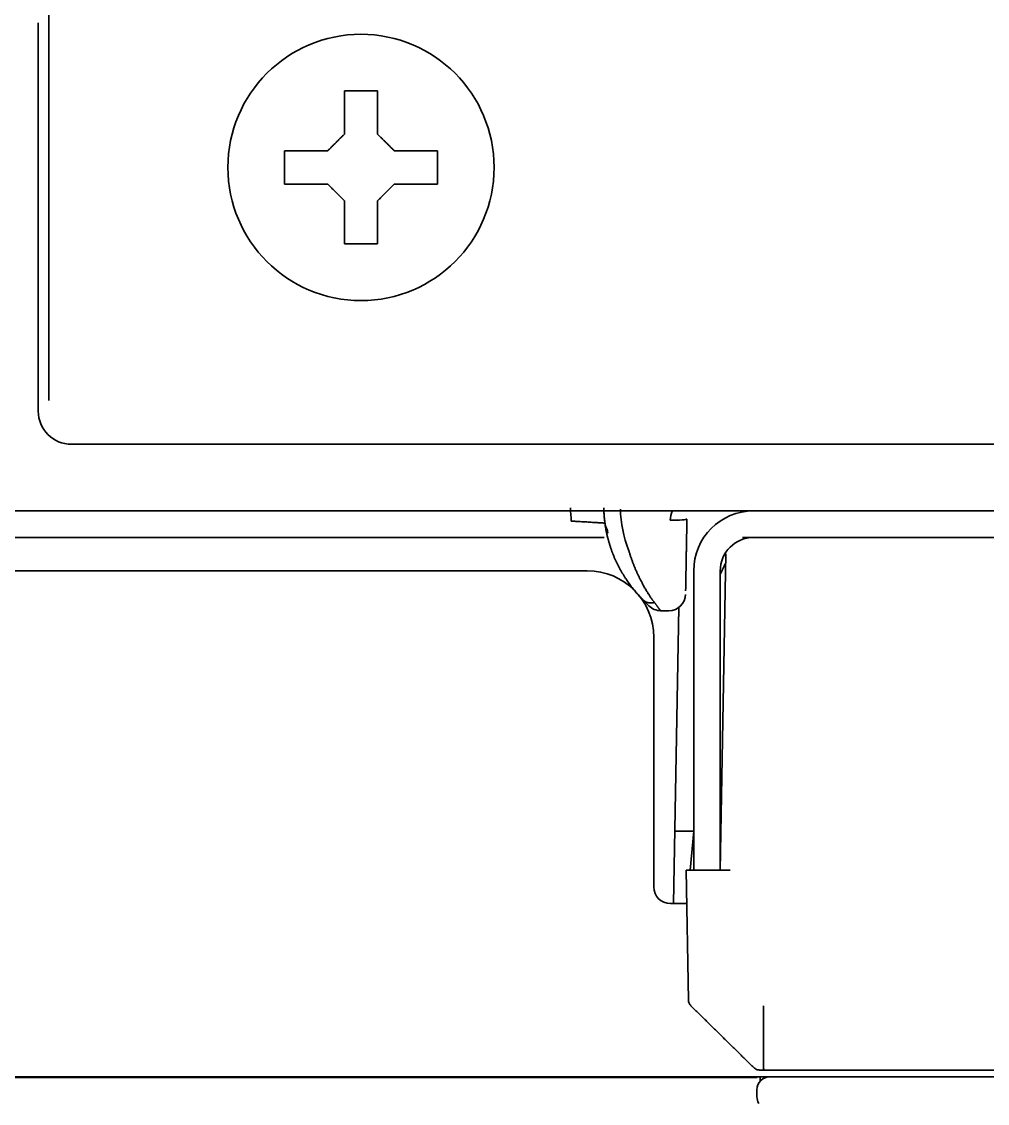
# Model space of a CAD drawing. Header units: inches. Extents: x 90 to 4161, y -506 to 3104.
# Drawn here: x 2934.39 to 2963.42, y 2273 to 2305.5 of the extents above; entities that cross this region are included whole.
import ezdxf

# ---------------------------------------------------------------- set-up
doc = ezdxf.new("R2010")
doc.units = ezdxf.units.IN
doc.layers.add('1', color=7, linetype='Continuous', true_color=0xffffff)

msp = doc.modelspace()

# ---------------------------------------------------------------- linework, layer by layer
at = {"layer": '1', "color": 7, "linetype": 'Continuous', "lineweight": 35}
for p, q in [((2935.206529000001, 2294.11211372671), (2935.206529000001, 2307.925019726709)), ((2934.891023, 2293.796607726709), (2934.891023, 2305.461989726709)), ((2942.291023, 2301.114989726709), (2942.291023, 2301.614989726709)), ((2946.891023, 2301.614989726709), (2946.891023, 2301.114989726709)), ((2942.291023, 2300.614989726709), (2942.291023, 2301.114989726709)), ((2946.891023, 2301.114989726709), (2946.891023, 2300.614989726709)), ((2994.891023, 2292.797217726709), (2935.890414, 2292.797217726709)), ((2998.891023, 2290.797217726709), (2252.891023, 2290.797217726709)), ((2954.386735, 2290.551580726709), (2954.371134, 2289.657757726709)), ((2837.583887, 2289.99721772671), (2950.912454, 2289.99721772671)), ((2956.056922, 2289.99721772671), (2956.44068, 2289.99721772671)), ((2956.391023, 2289.99721772671), (2999.091023, 2289.99721772671)), ((2956.44068, 2289.99721772671), (2995.941366, 2289.99721772671)), ((2955.391023, 2279.99721772671), (2955.556998, 2289.505943726709)), ((2951.391023, 2288.99721772671), (2790.142171, 2288.99721772671)), ((2954.591023, 2281.99721772671), (2954.591023, 2288.99721772671)), ((2955.391023, 2281.99721772671), (2955.391023, 2288.99721772671)), ((2953.060429000001, 2288.127810726709), (2953.244576, 2287.943663726709)), ((2953.59813, 2287.797217726709), (2953.847309, 2287.797217726709)), ((2954.140313, 2287.892048726709), (2953.985055, 2278.997329726709)), ((2953.391023, 2286.99721772671), (2953.391023, 2279.49721772671)), ((2954.591023, 2279.99721772671), (2954.591023, 2281.99721772671)), ((2955.391023, 2281.99721772671), (2955.391023, 2279.99721772671)), ((2954.022979, 2281.176095726709), (2954.591023, 2281.176095726709)), ((2954.591023, 2281.176095726709), (2954.487886, 2279.997234726709)), ((2954.365574, 2279.99721772671), (2955.684527, 2279.99721772671)), ((2954.433614, 2276.099174726709), (2954.365574, 2279.99721772671)), ((2953.891023, 2278.99721772671), (2954.383054, 2278.99721772671)), ((2964.936914, 2273.797217726709), (2538.202326, 2273.797217726709)), ((2940.011647, 2273.777428726709), (2829.170399, 2273.777428726709)), ((2940.011647, 2273.777428726709), (2943.545396, 2273.777428726709)), ((2943.545396, 2273.777428726709), (2955.127818, 2273.777428726709)), ((2951.063083, 2273.797119726709), (2951.062394, 2273.777379726709)), ((2955.127818, 2273.777428726709), (2956.495803, 2273.777428726709)), ((2956.591023, 2273.777428726709), (2956.586815, 2273.65693872671)), ((2964.508349, 2273.99721772671), (2956.705363, 2273.99721772671)), ((2956.491023, 2273.39721772671), (2956.491023, 2273.197217726709))]:
    msp.add_line(p, q, dxfattribs=at)
msp.add_circle((2944.591023, 2301.114989726709), 4.000000189989803, dxfattribs=at)
for centre, radius, start, end in [((2956.391023, 2288.99721772671), 1.800000000000026, 90, 180), ((2956.391023, 2288.99721772671), 1.000000000000026, 90, 180), ((2958.179908, 2287.776095726709), 2.999999999997757, 151.1561720000005, 158.3758589999993), ((2951.391023, 2286.99721772671), 2, 0, 90), ((2953.847309, 2288.297217726709), 0.5, 270, 358.9999999999998), ((2953.59813, 2288.297217726709), 0.5, 225.0000000000001, 270), ((2953.891023, 2279.49721772671), 0.5, 180, 270), ((2956.891023, 2273.39721772671), 0.4000000189989805, 90, 180), ((2956.891023, 2273.197217726709), 0.4000000189989805, 180, 210.3011829999999)]:
    msp.add_arc(centre, radius, start, end, dxfattribs=at)
for centre, major_axis, ratio, start_param, end_param in [((2935.891632, 2293.797826726709), (-0.7079685445991907, -0.7079685445991901), 0.9987829999999999, 5.498396131367743, 7.067974482991429), ((2955.891684000001, 2290.973773726709), (-5.002829552340411, 0), 0.9998479999999998, 0.0174618361572842, 0.0971692625182102), ((2955.921486, 2290.914006726709), (3.532651771796798, 0), 0.9961949999999999, 3.159333382461313, 3.517237486309649), ((2953.886811, 2290.56030672671), (-0.4999238475781957, 0.008726203218641836), 0.087143, 1.572317404827446, 3.141592653589793)]:
    msp.add_ellipse(centre, major_axis=major_axis, ratio=ratio, start_param=start_param, end_param=end_param, dxfattribs=at)
for points, degree in [([(2944.091022917047, 2302.114989643578), (2944.091022917047, 2302.169260787691), (2944.091022917047, 2302.277372257728), (2944.091022917047, 2302.438935571295), (2944.091022917047, 2302.597819811882), (2944.091022917047, 2302.753202816305), (2944.091022917047, 2302.905014292815), (2944.091022917047, 2303.061481954666), (2944.091022917047, 2303.227719124361), (2944.091022917047, 2303.351052157045), (2944.091022917047, 2303.414989705324)], 3), ([(2944.091022917047, 2303.414989705324), (2944.25768959163, 2303.414989705324), (2944.591022940796, 2303.414989705324), (2944.924356289962, 2303.414989705324), (2945.091022964544, 2303.414989705324)], 3), ([(2943.591022893298, 2301.614989619829), (2943.614748462973, 2301.638715189503), (2943.662238335898, 2301.686205062429), (2943.733627609031, 2301.757594335561), (2943.805063658205, 2301.829030384736), (2943.876507131974, 2301.900473858504), (2943.947972910598, 2301.971939637129), (2944.019460418499, 2302.043427145029), (2944.067162960688, 2302.09112968722), (2944.091022917047, 2302.114989643578)], 3), ([(2945.091022964544, 2302.114989643578), (2945.117083577148, 2302.088929030975), (2945.168298430251, 2302.037714177871), (2945.242064621483, 2301.96394798664), (2945.313706758379, 2301.892305849743), (2945.383851255679, 2301.822161352442), (2945.453132577981, 2301.752880030142), (2945.521957573548, 2301.684055034574), (2945.568000334585, 2301.638012273537), (2945.591022988293, 2301.614989619829)], 3), ([(2945.591022988293, 2301.614989619829), (2945.645294132405, 2301.614989619829), (2945.753405602443, 2301.614989619829), (2945.914968916011, 2301.614989619829), (2946.073853156598, 2301.614989619829), (2946.229236161022, 2301.614989619829), (2946.38104763753, 2301.614989619829), (2946.537515299382, 2301.614989619829), (2946.703752469076, 2301.614989619829), (2946.827085501759, 2301.614989619829), (2946.89102305004, 2301.614989619829)], 3), ([(2943.591022893298, 2300.614989572332), (2943.536751749186, 2300.614989572332), (2943.428640279148, 2300.614989572332), (2943.267076965582, 2300.614989572332), (2943.108192724994, 2300.614989572332), (2942.95280972057, 2300.614989572332), (2942.800998244062, 2300.614989572332), (2942.64453058221, 2300.614989572332), (2942.478293412516, 2300.614989572332), (2942.354960379832, 2300.614989572332), (2942.291022831552, 2300.614989572332)], 3), ([(2944.091022917047, 2300.114989548584), (2944.064962304444, 2300.141050161186), (2944.013747451341, 2300.192265014289), (2943.93998126011, 2300.26603120552), (2943.868339123213, 2300.337673342417), (2943.798194625912, 2300.407817839718), (2943.728913303612, 2300.477099162018), (2943.660088308042, 2300.545924157587), (2943.614045547006, 2300.591966918623), (2943.591022893298, 2300.614989572332)], 3), ([(2945.591022988293, 2300.614989572332), (2945.567297418619, 2300.591264002657), (2945.519807545694, 2300.543774129732), (2945.448418272561, 2300.472384856598), (2945.376982223387, 2300.400948807424), (2945.305538749617, 2300.329505333656), (2945.234072970993, 2300.258039555032), (2945.162585463093, 2300.186552047131), (2945.114882920903, 2300.138849504941), (2945.091022964544, 2300.114989548584)], 3), ([(2945.091022964544, 2300.114989548584), (2945.091022964544, 2300.06071840447), (2945.091022964544, 2299.952606934432), (2945.091022964544, 2299.791043620865), (2945.091022964544, 2299.632159380278), (2945.091022964544, 2299.476776375855), (2945.091022964544, 2299.324964899346), (2945.091022964544, 2299.168497237494), (2945.091022964544, 2299.0022600678), (2945.091022964544, 2298.878927035116), (2945.091022964544, 2298.814989486837)], 3), ([(2945.091022964544, 2298.814989486837), (2944.924356289962, 2298.814989486837), (2944.591022940796, 2298.814989486837), (2944.25768959163, 2298.814989486837), (2944.091022917047, 2298.814989486837)], 3), ([(2954.50834878249, 2275.925225297747), (2956.397053988259, 2274.069199861205)], 1), ([(2956.685056480874, 2275.92522444923), (2956.685056480874, 2274.06919929413)], 1)]:
    msp.add_open_spline(points, degree=degree, dxfattribs=at)
for points, knots in [([(2945.091022964544, 2303.414989705324), (2945.091022964544, 2303.212160031825), (2945.091022964544, 2303.002327103559), (2945.091022964544, 2302.67736670091), (2945.091022964544, 2302.56733711238), (2945.091022964544, 2302.343804636826), (2945.091022964544, 2302.230303486103), (2945.091022964544, 2302.114989643578)], [0, 0, 0, 0, 0.5, 0.5, 0.75, 0.75, 1, 1, 1, 1]), ([(2942.291022831552, 2301.614989619829), (2942.493852505052, 2301.614989619829), (2942.703685433316, 2301.614989619829), (2943.028645835966, 2301.614989619829), (2943.138675424495, 2301.614989619829), (2943.362207900052, 2301.614989619829), (2943.475709050772, 2301.614989619829), (2943.591022893298, 2301.614989619829)], [0, 0, 0, 0, 0.5, 0.5, 0.75, 0.75, 1, 1, 1, 1]), ([(2946.89102305004, 2300.614989572332), (2946.68819337654, 2300.614989572332), (2946.478360448276, 2300.614989572332), (2946.153400045625, 2300.614989572332), (2946.043370457096, 2300.614989572332), (2945.81983798154, 2300.614989572332), (2945.70633683082, 2300.614989572332), (2945.591022988293, 2300.614989572332)], [0, 0, 0, 0, 0.4999999999999998, 0.4999999999999998, 0.7499999999999999, 0.7499999999999999, 1, 1, 1, 1]), ([(2944.091022917047, 2298.814989486837), (2944.091022917047, 2299.017819160336), (2944.091022917047, 2299.2276520886), (2944.091022917047, 2299.55261249125), (2944.091022917047, 2299.66264207978), (2944.091022917047, 2299.886174555335), (2944.091022917047, 2299.999675706058), (2944.091022917047, 2300.114989548584)], [0, 0, 0, 0, 0.5, 0.5, 0.75, 0.75, 1, 1, 1, 1]), ([(2952.170347477997, 2289.482233071416), (2952.1663233881, 2289.492455806107), (2952.158165349074, 2289.51318036015), (2952.146097067978, 2289.544814529744), (2952.133967850816, 2289.577386291984), (2952.121824871264, 2289.610910914387), (2952.109684931464, 2289.645391259953), (2952.097574178655, 2289.680833374252), (2952.085517049182, 2289.717242109263), (2952.07353934702, 2289.754622303972), (2952.061667390218, 2289.79297841842), (2952.049928249225, 2289.832314596483), (2952.038349681183, 2289.872634608616), (2952.026960147651, 2289.913941826871), (2952.015788808197, 2289.956239189985), (2952.004865519627, 2289.999529170247), (2951.994220832523, 2290.043813738881), (2951.983885987335, 2290.08909433091), (2951.97389290933, 2290.135371809225), (2951.964274202502, 2290.182646427972), (2951.955063142422, 2290.230917795248), (2951.946293667676, 2290.280184835131), (2951.938000370968, 2290.330445749094), (2951.930218485467, 2290.381697976742), (2951.922983883089, 2290.433938156218), (2951.916333020448, 2290.487162083181), (2951.91030307822, 2290.541364672612), (2951.904931353293, 2290.596539907458), (2951.90025750136, 2290.652680835366), (2951.896314873578, 2290.709779379626), (2951.893163526121, 2290.76782685839), (2951.890764012422, 2290.826811796483), (2951.889900684374, 2290.866456229426), (2951.88946575652, 2290.886428322537)], [0, 0, 0, 0, 0.0228859778512308, 0.0463967518706896, 0.0705323238163201, 0.0952926952828112, 0.1206778677168712, 0.1466878424307029, 0.1733226206139129, 0.2005822033439942, 0.2284665915956989, 0.2569757862493494, 0.2861097880982459, 0.3158685978553746, 0.3462522161592993, 0.3772606435795678, 0.408893880621547, 0.4411519277307675, 0.4740347852968946, 0.5075424536573006, 0.5416749331003154, 0.5764322238682034, 0.6118143261598591, 0.64782124013326, 0.6844529659077403, 0.7217095035660585, 0.7595908531562721, 0.7980970146935071, 0.8372279881615381, 0.8769837735142874, 0.9173643706771768, 0.9583697795483801, 1, 1, 1, 1]), ([(2953.955956026293, 2290.812623233065), (2953.952676922563, 2290.8053540725), (2953.911854630435, 2290.711191585925), (2953.890352461985, 2290.613604387366), (2953.886811485205, 2290.516728728595)], [0, 0, 0, 0, 0.0774907753862527, 1, 1, 1, 1]), ([(2951.923405748121, 2290.431642917677), (2951.924247321946, 2290.425471695507), (2951.925948040909, 2290.413000401524), (2951.92885919834, 2290.394157366467), (2951.93208587558, 2290.374976293525), (2951.935669506969, 2290.355467168725), (2951.939620927651, 2290.335635405729), (2951.943959814919, 2290.315488311713), (2951.948703755644, 2290.295033325806), (2951.953871189707, 2290.274278519845), (2951.959480602871, 2290.253232499498), (2951.965550421105, 2290.231904365561), (2951.97209994917, 2290.210304048382), (2951.979145243644, 2290.188441031429), (2951.98671463043, 2290.166329272992), (2951.994788956352, 2290.14396838582), (2952.000570480661, 2290.129050828547), (2952.00348413901, 2290.121532972878)], [0, 0, 0, 0, 0.0581899637749813, 0.1175948823355903, 0.1782152844603543, 0.2400512947498225, 0.3031025994661308, 0.3673684109935462, 0.4328474310286996, 0.4995378126388492, 0.567437121349963, 0.6365422954625963, 0.7068496058209403, 0.778354615299327, 0.8510521383028683, 0.9249362006200748, 1, 1, 1, 1]), ([(2951.979796228077, 2290.258421270007), (2951.978009237552, 2290.261760928281), (2951.974357670612, 2290.268585242995), (2951.969093277861, 2290.279156690417), (2951.963871779838, 2290.290258199889), (2951.958751109223, 2290.301906181192), (2951.953759517787, 2290.31410458809), (2951.948935814617, 2290.326859306656), (2951.944317985211, 2290.340173845625), (2951.93994608428, 2290.35405029616), (2951.935862548966, 2290.368488923406), (2951.932107410327, 2290.383487612605), (2951.928737683832, 2290.399043404531), (2951.925750974309, 2290.415145404792), (2951.924194995224, 2290.426090897255), (2951.923405736515, 2290.431642916142)], [0, 0, 0, 0, 0.0610230467535373, 0.1246955352266569, 0.1910176653847235, 0.2599896136445158, 0.3316115363392919, 0.4058835725661787, 0.4828058465437706, 0.5623784695769584, 0.6446015417055484, 0.7294751530956982, 0.8169993852202839, 0.9071743118667076, 1, 1, 1, 1]), ([(2950.912454053885, 2289.997217295143), (2950.919689752281, 2289.997217298292), (2950.935080604103, 2289.997217304985), (2950.959532730919, 2289.997217325266), (2950.986707513451, 2289.997217330024), (2951.016569603215, 2289.997217319291), (2951.049077581288, 2289.997217299535), (2951.084182811856, 2289.997217289904), (2951.121828587541, 2289.997217320124), (2951.161949065325, 2289.997217430956), (2951.204468218471, 2289.997217673555), (2951.249298447234, 2289.997218110117), (2951.296340137465, 2289.997218809915), (2951.363664289996, 2289.99722025349), (2951.449335918382, 2289.997223036572), (2951.550643000616, 2289.997228251789), (2951.648322092728, 2289.997235140347), (2951.728441661329, 2289.997243945809), (2951.795938020572, 2289.997250555155), (2951.850208751324, 2289.997253021551), (2951.886742115224, 2289.997253757983), (2951.903866880698, 2289.997253921077)], [0, 0, 0, 0, 0.0200841015322431, 0.0427203310288591, 0.0678891105360963, 0.09557062986161999, 0.125745352653016, 0.1583945125016507, 0.1935005858131817, 0.2310477272809333, 0.2710221538754032, 0.3134124642138409, 0.3582098820263495, 0.4054084152304602, 0.5074133530160949, 0.6089987114739244, 0.7102877975052055, 0.8113796526830429, 0.8681348410045432, 0.936973795826182, 1, 1, 1, 1]), ([(2953.413982802995, 2288.042746520466), (2953.41164286568, 2288.045528270177), (2953.406438808178, 2288.05171492542), (2953.39802609378, 2288.062179944845), (2953.388110004306, 2288.074798039991), (2953.376679266133, 2288.089705697209), (2953.363682450547, 2288.10702544662), (2953.349078195504, 2288.126905632552), (2953.332820452025, 2288.149506137399), (2953.314865363012, 2288.175001839549), (2953.295171338937, 2288.203580195206), (2953.273701488453, 2288.235440520352), (2953.25042553578, 2288.270792578495), (2953.225322123031, 2288.309855204603), (2953.198381229234, 2288.352854731601), (2953.169606784756, 2288.40002326788), (2953.139019477198, 2288.451596839758), (2953.106659663204, 2288.507813223011), (2953.072590737519, 2288.568910167946), (2953.036901495781, 2288.63512115987), (2953.006721489648, 2288.693194774815), (2952.982577155331, 2288.740983958245), (2952.964916063147, 2288.776578437946), (2952.947341254667, 2288.812662711772), (2952.929865944035, 2288.849227617759), (2952.912504139555, 2288.886263956898), (2952.895269629679, 2288.923762497439), (2952.878176251742, 2288.961713976577), (2952.861237816808, 2289.000109103124), (2952.844468126634, 2289.038938560142), (2952.827880965882, 2289.078193007844), (2952.81149010097, 2289.117863086685), (2952.79530927697, 2289.157939420581), (2952.779352215513, 2289.198412620578), (2952.763632610599, 2289.239273287756), (2952.748164131696, 2289.280512019871), (2952.732960399841, 2289.322119404932), (2952.718035064606, 2289.364086064523), (2952.703401504189, 2289.406402511956), (2952.689073934735, 2289.449059703718), (2952.675063249913, 2289.492046999054), (2952.661392571727, 2289.535359815076), (2952.6480390559, 2289.578971008761), (2952.639456614156, 2289.608251134925), (2952.635161110395, 2289.622905809646)], [0, 0, 0, 0, 0.0088236535559646, 0.0196239447046649, 0.0324000504498804, 0.0471511893539217, 0.0638768236509154, 0.0825767904203763, 0.1032513892439625, 0.1259014326556559, 0.1505282590590237, 0.1771337065104606, 0.2057200471178884, 0.236289884886336, 0.2688460243718478, 0.3033913234260253, 0.3399285506582598, 0.3784602770760512, 0.4189888417528452, 0.4615164433575447, 0.5060454229357086, 0.5274035497824363, 0.5487659805658383, 0.5701329717941895, 0.5915048691654872, 0.6128821192085439, 0.6342652809043816, 0.6556550372721848, 0.6770522069016912, 0.6984577554116366, 0.7198728068116691, 0.7412986547427012, 0.762736773567984, 0.7841888292849141, 0.8056566902251432, 0.8271424375078347, 0.8486483752089017, 0.8701770402068693, 0.8917312116639374, 0.9133139200992556, 0.9349284560101012, 0.956578377995982, 0.9782675203396448, 1, 1, 1, 1]), ([(2954.349028425975, 2288.391719547562), (2954.349169570949, 2288.399857692178), (2954.349462505386, 2288.416725106698), (2954.349933638991, 2288.443872683456), (2954.350419674544, 2288.471869972443), (2954.350913377013, 2288.500302489285), (2954.351408701468, 2288.52881752046), (2954.351900010688, 2288.55708812167), (2954.352382209302, 2288.584818667009), (2954.352850675309, 2288.611741325723), (2954.353301217686, 2288.637613976589), (2954.353730117431, 2288.662221033471), (2954.35446692143, 2288.704454103522), (2954.355857484169, 2288.783890706999), (2954.358372053714, 2288.927474033706), (2954.361079121977, 2289.082180835999), (2954.363875873945, 2289.242096052838), (2954.365699126188, 2289.346432633046), (2954.36729255613, 2289.4377023818), (2954.368199805082, 2289.489682641116), (2954.369037399068, 2289.537673975479), (2954.36980267702, 2289.581517946879), (2954.370493168515, 2289.621070848016), (2954.370928852637, 2289.646028848735), (2954.371133599734, 2289.657757709038)], [0, 0, 0, 0, 0.0402994743430611, 0.0786065021019861, 0.1149293588551147, 0.1492835758577215, 0.1816805571300869, 0.2121285775816427, 0.2406335482593093, 0.2671995992409861, 0.291829522611776, 0.3145251103516855, 0.3352874150589404, 0.4054993299176841, 0.5165278266568644, 0.6687361651450239, 0.7290187616458499, 0.8322623812017128, 0.8668526754814775, 0.8988162973543607, 0.9281360077105713, 0.9547902082889452, 0.9787539339667064, 1, 1, 1, 1]), ([(2953.598129721985, 2287.797217295149), (2953.598014066324, 2287.797238218201), (2953.597774410308, 2287.797281573926), (2953.597233556549, 2287.797650743705), (2953.59650158704, 2287.798299419863), (2953.595527010953, 2287.799302821947), (2953.594271382096, 2287.800709943989), (2953.592689446162, 2287.802581456986), (2953.590735028194, 2287.804978516197), (2953.588359364536, 2287.807965981428), (2953.585511644062, 2287.811611425057), (2953.58213890924, 2287.815985363176), (2953.578186144382, 2287.821161130384), (2953.573596314219, 2287.827214855689), (2953.56831041093, 2287.834225405912), (2953.562267533847, 2287.842274340715), (2953.555404833041, 2287.851445842885), (2953.547872124304, 2287.861539805193), (2953.539761471623, 2287.872429226872), (2953.531198261631, 2287.883944208168), (2953.52205282558, 2287.896260154716), (2953.51232807716, 2287.909374033025), (2953.502027058274, 2287.923282854003), (2953.491152716965, 2287.937983799553), (2953.479708290583, 2287.953473731287), (2953.4676960006, 2287.969751012381), (2953.455121932716, 2287.986808641413), (2953.441977725218, 2288.004660020867), (2953.428309391907, 2288.023242096775), (2953.418766083766, 2288.036234493399), (2953.413982802995, 2288.042746520468)], [0, 0, 0, 0, 0.0201924279557218, 0.041841763306901, 0.0649492805311712, 0.089517061572139, 0.1155481140944645, 0.1430464911288278, 0.1720174116358515, 0.202467381492833, 0.2344043144339653, 0.2678376525418599, 0.3027784859905127, 0.3392396718717643, 0.3772359520974899, 0.4167840705530266, 0.4579028898826267, 0.500613508509428, 0.5413972403113415, 0.58230287988563, 0.6233395700875879, 0.6645162788343872, 0.7058418130790141, 0.7473248327463197, 0.7889738645419901, 0.8307973155476137, 0.8728034865191454, 0.915000584808213, 0.9573967368296028, 1, 1, 1, 1]), ([(2954.433614371622, 2276.099177146089), (2954.434178883578, 2276.066820246047), (2954.441103737098, 2276.034586496249), (2954.466652891248, 2275.975118937966), (2954.485267576561, 2275.947907509847), (2954.508349778826, 2275.925224922168)], [0, 0, 0, 0, 0.5, 0.5, 1, 1, 1, 1]), ([(2956.396753612589, 2274.069495039553), (2956.419703624777, 2274.046636631547), (2956.447127828196, 2274.028348886438), (2956.506846072393, 2274.003634487186), (2956.53911724957, 2273.997217295146), (2956.571400786755, 2273.997217295146)], [0, 0, 0, 0, 0.5, 0.5, 1, 1, 1, 1]), ([(2956.70536342539, 2273.997217295146), (2956.701609692445, 2273.997217295146), (2956.697857396598, 2274.003634379766), (2956.690913713921, 2274.028348380742), (2956.687724985447, 2274.046635835458), (2956.685056480873, 2274.069493905403)], [0, 0, 0, 0, 0.5, 0.5, 1, 1, 1, 1]), ([(2956.70536342539, 2273.997217295146), (2956.696801920751, 2273.997217295146), (2956.688446611869, 2273.997217295146), (2956.672166530466, 2273.997217295146), (2956.664239879471, 2273.997217295146), (2956.652633874861, 2273.997217295146), (2956.648936981721, 2273.997217295146), (2956.641724039959, 2273.997217295146), (2956.638208348944, 2273.997217295146), (2956.627885132569, 2273.997217295146), (2956.621240996527, 2273.997217295146), (2956.612045666152, 2273.997217295146), (2956.609194591632, 2273.997217295146), (2956.603696058901, 2273.997217295146), (2956.601080948544, 2273.997217295146), (2956.593704277284, 2273.997217295146), (2956.589450535258, 2273.997217295146), (2956.583796713699, 2273.997217295146), (2956.581987476697, 2273.997217295146), (2956.579031601516, 2273.997217295146), (2956.577681889963, 2273.997217295146), (2956.575391394119, 2273.997217295146), (2956.574391779129, 2273.997217295146), (2956.572651496325, 2273.997217295146), (2956.571896016761, 2273.997217295146), (2956.571400786755, 2273.997217295146)], [0, 0, 0, 0, 0.1250000000000727, 0.1250000000000727, 0.2500000000001454, 0.2500000000001454, 0.3125000000001421, 0.3125000000001421, 0.3750000000001387, 0.3750000000001387, 0.5000000000000493, 0.5000000000000493, 0.5625000000000409, 0.5625000000000409, 0.6250000000000325, 0.6250000000000325, 0.7499999999999768, 0.7499999999999768, 0.8124999999999826, 0.8124999999999826, 0.8749999999999885, 0.8749999999999885, 0.9374999999999942, 0.9374999999999942, 1, 1, 1, 1])]:
    msp.add_open_spline(points, degree=3, knots=knots, dxfattribs=at)
for points, weights in [([(2951.923405736513, 2290.431642916136), (2951.924288684618, 2290.424968647254), (2951.459480984906, 2290.462206341662), (2950.91245407091, 2290.488491091123)], [1.000000000010496, 1.000000000010286, 1.000000000011542, 1.000000000012217]), ([(2951.979796228078, 2290.258421269999), (2952.001552921349, 2290.218397503017), (2952.009563945545, 2290.172070614567), (2952.003468091283, 2290.121529439529)], [0.999999999997202, 0.9849703202921156, 0.984970320292994, 0.9999999999997088]), ([(2952.170347478, 2289.482233071417), (2952.40304035075, 2288.895212927239), (2952.786390814021, 2288.401849421919), (2953.060429412398, 2288.127810823543)], [1.000000000003163, 1.000000000002515, 1.000000000001613, 1.000000000001253]), ([(2953.413982802936, 2288.042746520546), (2953.273705112084, 2288.010418393908), (2953.147443536465, 2288.040796699474), (2953.060429412336, 2288.127810823606)], [1.000000000001361, 0.933388718008643, 0.93338871800946, 1.000000000003792])]:
    msp.add_rational_spline(points, weights, degree=3, dxfattribs=at)

doc.saveas('drawing.dxf')
